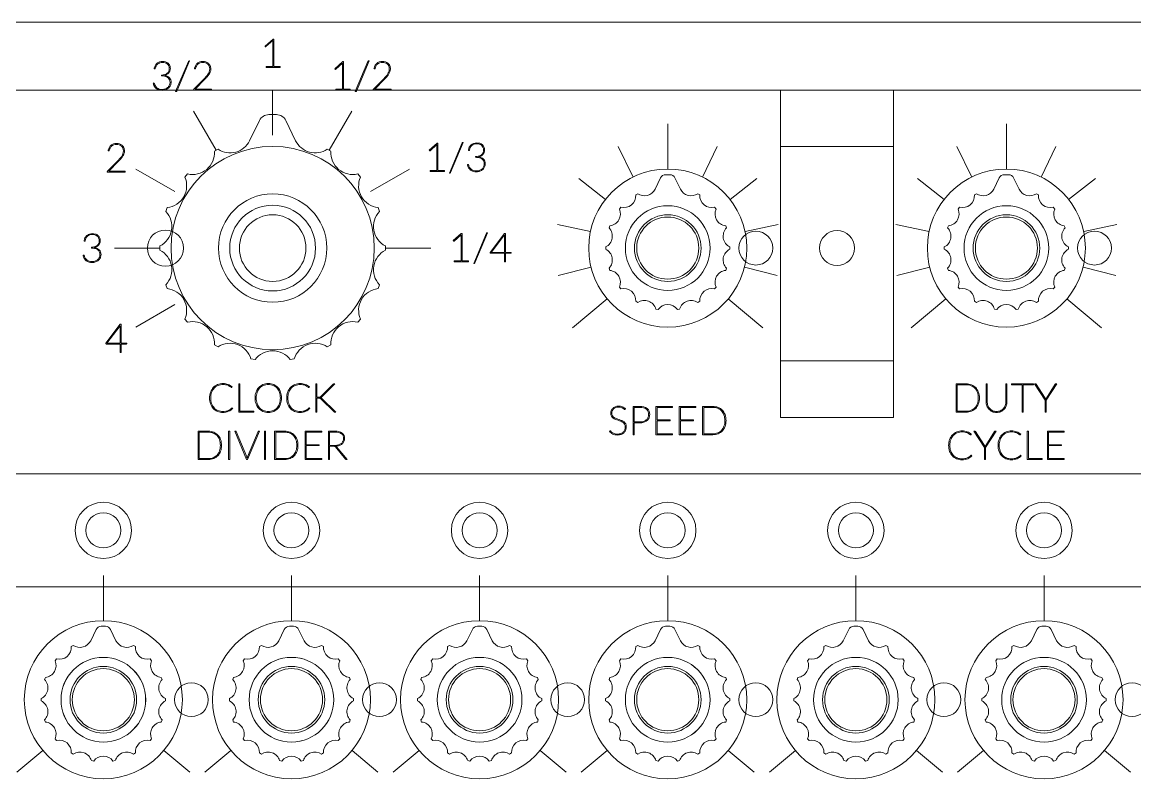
# Model space of a CAD drawing. Header units: millimetres. Extents: x 0 to 300, y 0 to 120.
# Drawn here: x 67.8 to 166.4, y 53 to 120 of the extents above; entities that cross this region are included whole.
import ezdxf

# ---------------------------------------------------------------- set-up
doc = ezdxf.new("R2010")
doc.units = ezdxf.units.MM
for name, color, linetype, lineweight, true_color in [('all_sq16', 7, 'Continuous', 0, 0x000000), ('ext', 1, 'Continuous', 0, 0xff0000), ('int', 3, 'Continuous', 0, 0x00ff00), ('pockett -8mm', 5, 'Continuous', 0, 0x0000ff), ('pockett_ecrous -3mm', 2, 'Continuous', 0, 0xffff00), ('pockett_LEDs -3mm', 214, 'Continuous', 0, 0x800080), ('txt', 51, 'Continuous', 0, 0xffffb5)]:
    doc.layers.add(name, color=color, linetype=linetype, lineweight=lineweight, true_color=true_color)

# ---------------------------------------------------------------- blocks, each defined once
blk = doc.blocks.new('façade')
at = {"layer": 'ext'}
blk.add_line((0, 120), (300, 120), dxfattribs=at)
at = {"layer": 'int'}
for centre, radius in [((90, 100), 4.8), ((125, 100), 3.75), ((155, 100), 3.75), ((140, 100), 1.55), ((75, 75), 1.55), ((91.666, 75), 1.55), ((108.333, 75), 1.55), ((125, 75), 1.55), ((141.666, 75), 1.55), ((158.333, 75), 1.55), ((75, 60), 3.75), ((91.666, 60), 3.75), ((108.333, 60), 3.75), ((125, 60), 3.75), ((141.666, 60), 3.75), ((158.333, 60), 3.75)]:
    blk.add_circle(centre, radius, dxfattribs=at)
at = {"layer": 'txt'}
for p, q in [((89.323, 117.877), (90.035, 118.513)), ((90.015, 118.386), (89.407, 117.838)), ((90.01, 116.073), (90.01, 118.274)), ((90.035, 118.513), (90.103, 118.513)), ((90.103, 118.513), (90.103, 116.073)), ((89.35, 117.842), (89.323, 117.877)), ((81.406, 113.856), (82.53, 116.531)), ((82.63, 116.57), (81.506, 113.896)), ((82.59, 116.57), (82.63, 116.57)), ((95.507, 115.876), (96.219, 116.511)), ((96.199, 116.385), (95.591, 115.837)), ((96.219, 116.511), (96.286, 116.511)), ((96.286, 116.511), (96.286, 114.072)), ((97.316, 113.856), (98.439, 116.531)), ((98.539, 116.57), (97.415, 113.896)), ((98.5, 116.57), (98.539, 116.57)), ((79.545, 115.862), (79.5, 115.868)), ((80.147, 115.251), (80.147, 115.316)), ((83.113, 115.862), (83.069, 115.868)), ((89.416, 116.073), (90.01, 116.073)), ((89.416, 116), (89.416, 116.073)), ((90.677, 116), (89.416, 116)), ((90.103, 116.073), (90.677, 116.073)), ((90.677, 116.073), (90.677, 116)), ((95.534, 115.841), (95.507, 115.876)), ((96.194, 114.072), (96.194, 116.273)), ((99.022, 115.862), (98.978, 115.868)), ((79.417, 114.603), (79.447, 114.617)), ((83.022, 114.079), (83.904, 114.972)), ((83.97, 114.931), (83.127, 114.068)), ((98.932, 114.079), (99.813, 114.972)), ((99.88, 114.931), (99.037, 114.068)), ((81.442, 113.856), (81.406, 113.856)), ((83.001, 113.999), (83.001, 114.032)), ((84.583, 113.999), (83.001, 113.999)), ((83.343, 114.086), (84.55, 114.086)), ((84.583, 114.052), (84.583, 113.999)), ((90, 110), (90, 114)), ((95.6, 114.072), (96.194, 114.072)), ((95.6, 113.999), (95.6, 114.072)), ((96.86, 113.999), (95.6, 113.999)), ((96.286, 114.072), (96.86, 114.072)), ((96.86, 114.072), (96.86, 113.999)), ((97.351, 113.856), (97.316, 113.856)), ((98.91, 113.999), (98.91, 114.032)), ((100.493, 113.999), (98.91, 113.999)), ((99.252, 114.086), (100.459, 114.086)), ((100.493, 114.052), (100.493, 113.999)), ((85, 108.66), (83, 112.124)), ((95, 108.66), (97, 112.124)), ((125, 107), (125, 111)), ((155, 107), (155, 111)), ((75.464, 108.599), (75.42, 108.605)), ((103.856, 108.663), (104.568, 109.298)), ((103.883, 108.628), (103.856, 108.663)), ((104.548, 109.172), (103.94, 108.624)), ((104.543, 106.858), (104.543, 109.06)), ((104.568, 109.298), (104.635, 109.298)), ((104.635, 109.298), (104.635, 106.858)), ((105.665, 106.643), (106.788, 109.318)), ((106.888, 109.357), (105.764, 106.682)), ((106.849, 109.357), (106.888, 109.357)), ((107.38, 108.649), (107.336, 108.654)), ((121.931, 106.292), (120.616, 108.988)), ((128.069, 106.292), (129.384, 108.988)), ((151.931, 106.292), (150.616, 108.988)), ((158.069, 106.292), (159.384, 108.988)), ((75.374, 106.816), (76.256, 107.709)), ((76.322, 107.668), (75.479, 106.805)), ((107.983, 108.037), (107.983, 108.103)), ((75.352, 106.736), (75.352, 106.77)), ((76.935, 106.736), (75.352, 106.736)), ((75.694, 106.823), (76.901, 106.823)), ((76.935, 106.789), (76.935, 106.736)), ((81.34, 105), (77.876, 107)), ((98.66, 105), (102.124, 107)), ((103.949, 106.858), (104.543, 106.858)), ((103.949, 106.786), (103.949, 106.858)), ((105.21, 106.786), (103.949, 106.786)), ((104.635, 106.858), (105.21, 106.858)), ((105.21, 106.858), (105.21, 106.786)), ((105.7, 106.643), (105.665, 106.643)), ((107.252, 107.39), (107.283, 107.404)), ((119.484, 104.31), (117.12, 106.157)), ((130.516, 104.31), (132.88, 106.157)), ((149.484, 104.31), (147.12, 106.157)), ((160.516, 104.31), (162.88, 106.157)), ((118.153, 101.455), (115.219, 102.079)), ((131.847, 101.455), (134.781, 102.079)), ((148.153, 101.455), (145.219, 102.079)), ((161.847, 101.455), (164.781, 102.079)), ((73.334, 100.614), (73.289, 100.619)), ((106, 100.663), (106.711, 101.298)), ((106.027, 100.628), (106, 100.663)), ((106.692, 101.172), (106.084, 100.624)), ((106.686, 98.858), (106.686, 101.06)), ((106.711, 101.298), (106.779, 101.298)), ((106.779, 101.298), (106.779, 98.858)), ((107.809, 98.643), (108.932, 101.318)), ((109.032, 101.357), (107.908, 98.682)), ((108.993, 101.357), (109.032, 101.357)), ((109.266, 99.605), (110.545, 101.289)), ((110.541, 101.161), (109.371, 99.61)), ((110.536, 99.61), (110.536, 101.067)), ((110.545, 101.289), (110.619, 101.289)), ((110.619, 101.289), (110.619, 99.61)), ((73.937, 100.002), (73.937, 100.068)), ((80, 100), (76, 100)), ((100, 100), (104, 100)), ((109.275, 99.563), (109.266, 99.605)), ((109.371, 99.61), (110.536, 99.61)), ((110.619, 99.61), (111.119, 99.61)), ((111.119, 99.61), (111.119, 99.566)), ((73.206, 99.355), (73.236, 99.369)), ((106.093, 98.858), (106.686, 98.858)), ((106.093, 98.786), (106.093, 98.858)), ((107.353, 98.786), (106.093, 98.786)), ((106.779, 98.858), (107.353, 98.858)), ((107.353, 98.858), (107.353, 98.786)), ((107.844, 98.643), (107.809, 98.643)), ((110.536, 99.536), (109.318, 99.536)), ((110.536, 98.786), (110.536, 99.536)), ((110.619, 98.786), (110.536, 98.786)), ((111.083, 99.536), (110.619, 99.536)), ((110.619, 99.536), (110.619, 98.786)), ((118.208, 98.307), (115.297, 97.581)), ((131.792, 98.307), (134.703, 97.581)), ((148.208, 98.307), (145.297, 97.581)), ((161.792, 98.307), (164.703, 97.581)), ((81.34, 95), (77.876, 93)), ((119.638, 95.5), (116.574, 92.929)), ((130.362, 95.5), (133.426, 92.929)), ((149.638, 95.5), (146.574, 92.929)), ((160.362, 95.5), (163.426, 92.929)), ((75.217, 91.568), (76.496, 93.252)), ((76.492, 93.124), (75.322, 91.573)), ((76.487, 91.573), (76.487, 93.03)), ((76.496, 93.252), (76.57, 93.252)), ((76.57, 93.252), (76.57, 91.573)), ((75.226, 91.525), (75.217, 91.568)), ((76.487, 91.499), (75.269, 91.499)), ((75.322, 91.573), (76.487, 91.573)), ((76.487, 90.748), (76.487, 91.499)), ((76.57, 90.748), (76.487, 90.748)), ((76.57, 91.573), (77.07, 91.573)), ((77.034, 91.499), (76.57, 91.499)), ((76.57, 91.499), (76.57, 90.748)), ((77.07, 91.573), (77.07, 91.529)), ((86.996, 85.472), (86.996, 87.972)), ((86.996, 87.972), (87.094, 87.972)), ((87.094, 87.972), (87.094, 85.557)), ((93.828, 85.472), (93.828, 87.972)), ((93.828, 87.972), (93.926, 87.972)), ((93.926, 87.972), (93.926, 86.786)), ((94.262, 86.848), (95.365, 87.934)), ((95.52, 87.972), (94.355, 86.825)), ((95.448, 87.972), (95.52, 87.972)), ((150.539, 85.472), (150.539, 87.972)), ((150.539, 87.972), (151.441, 87.972)), ((151.441, 87.892), (150.637, 87.892)), ((150.637, 87.892), (150.637, 85.552)), ((153.208, 86.411), (153.208, 87.972)), ((153.208, 87.972), (153.305, 87.972)), ((153.305, 87.972), (153.305, 86.414)), ((154.951, 86.411), (154.951, 87.972)), ((154.951, 87.972), (155.05, 87.972)), ((155.05, 87.972), (155.05, 86.411)), ((155.466, 87.887), (155.466, 87.972)), ((155.466, 87.972), (157.4, 87.972)), ((156.387, 87.887), (155.466, 87.887)), ((156.387, 85.472), (156.387, 87.887)), ((157.4, 87.887), (156.484, 87.887)), ((156.484, 87.887), (156.484, 85.472)), ((157.4, 87.972), (157.4, 87.887)), ((158.433, 86.522), (157.505, 87.972)), ((157.505, 87.972), (157.589, 87.972)), ((157.631, 87.945), (158.422, 86.704)), ((159.461, 87.972), (158.533, 86.522)), ((158.543, 86.704), (159.335, 87.945)), ((159.376, 87.972), (159.461, 87.972)), ((86.417, 87.703), (86.39, 87.664)), ((93.249, 87.703), (93.223, 87.664)), ((93.926, 86.786), (94.086, 86.786)), ((86.427, 85.835), (86.465, 85.795)), ((93.26, 85.835), (93.297, 85.795)), ((94.092, 86.708), (93.926, 86.708)), ((93.926, 86.708), (93.926, 85.472)), ((95.439, 85.505), (94.28, 86.635)), ((94.357, 86.683), (95.59, 85.472)), ((121.254, 85.751), (121.233, 85.712)), ((121.942, 83.472), (121.942, 85.972)), ((121.942, 85.972), (122.54, 85.972)), ((122.54, 85.894), (122.04, 85.894)), ((122.04, 85.894), (122.04, 84.597)), ((123.956, 83.472), (123.956, 85.972)), ((123.956, 85.972), (125.432, 85.972)), ((125.432, 85.888), (124.054, 85.888)), ((124.054, 85.888), (124.054, 84.78)), ((125.432, 85.972), (125.432, 85.888)), ((126.024, 83.472), (126.024, 85.972)), ((126.024, 85.972), (127.5, 85.972)), ((127.5, 85.888), (126.122, 85.888)), ((126.122, 85.888), (126.122, 84.78)), ((127.5, 85.972), (127.5, 85.888)), ((128.092, 83.472), (128.092, 85.972)), ((128.092, 85.972), (128.993, 85.972)), ((128.993, 85.892), (128.189, 85.892)), ((128.189, 85.892), (128.189, 83.552)), ((158.433, 85.472), (158.433, 86.522)), ((158.533, 86.522), (158.533, 85.472)), ((88.333, 85.472), (86.996, 85.472)), ((87.094, 85.557), (88.333, 85.557)), ((88.333, 85.557), (88.333, 85.472)), ((93.926, 85.472), (93.828, 85.472)), ((95.59, 85.472), (95.52, 85.472)), ((124.054, 84.78), (125.215, 84.78)), ((125.215, 84.78), (125.215, 84.699)), ((126.122, 84.78), (127.283, 84.78)), ((127.283, 84.78), (127.283, 84.699)), ((151.441, 85.472), (150.539, 85.472)), ((150.637, 85.552), (151.441, 85.552)), ((156.484, 85.472), (156.387, 85.472)), ((158.533, 85.472), (158.433, 85.472)), ((83.399, 81.276), (83.399, 83.776)), ((83.399, 83.776), (84.301, 83.776)), ((86.1, 81.276), (86.1, 83.776)), ((86.1, 83.776), (86.198, 83.776)), ((86.198, 83.776), (86.198, 81.276)), ((86.659, 83.776), (86.735, 83.776)), ((87.697, 81.276), (86.659, 83.776)), ((88.822, 83.776), (87.784, 81.276)), ((88.748, 83.776), (88.822, 83.776)), ((89.283, 81.276), (89.283, 83.776)), ((89.283, 83.776), (89.38, 83.776)), ((89.38, 83.776), (89.38, 81.276)), ((90.173, 81.276), (90.173, 83.776)), ((90.173, 83.776), (91.075, 83.776)), ((92.874, 81.276), (92.874, 83.776)), ((92.874, 83.776), (94.35, 83.776)), ((94.35, 83.776), (94.35, 83.692)), ((94.942, 81.276), (94.942, 83.776)), ((94.942, 83.776), (95.544, 83.776)), ((119.837, 83.769), (119.86, 83.804)), ((122.04, 84.597), (122.54, 84.597)), ((122.04, 84.517), (122.04, 83.472)), ((122.54, 84.517), (122.04, 84.517)), ((125.215, 84.699), (124.054, 84.699)), ((124.054, 84.699), (124.054, 83.556)), ((127.283, 84.699), (126.122, 84.699)), ((126.122, 84.699), (126.122, 83.556)), ((153.058, 82.327), (152.13, 83.776)), ((152.13, 83.776), (152.214, 83.776)), ((154.086, 83.776), (153.158, 82.327)), ((154.001, 83.776), (154.086, 83.776)), ((156.847, 81.276), (156.847, 83.776)), ((156.847, 83.776), (156.945, 83.776)), ((156.945, 83.776), (156.945, 81.361)), ((158.634, 81.276), (158.634, 83.776)), ((158.634, 83.776), (160.11, 83.776)), ((160.11, 83.776), (160.11, 83.692)), ((84.301, 83.696), (83.497, 83.696)), ((83.497, 83.696), (83.497, 81.356)), ((86.774, 83.746), (87.702, 81.507)), ((87.778, 81.507), (88.705, 83.746)), ((91.075, 83.696), (90.271, 83.696)), ((90.271, 83.696), (90.271, 81.356)), ((94.35, 83.692), (92.972, 83.692)), ((92.972, 83.692), (92.972, 82.584)), ((95.544, 83.698), (95.039, 83.698)), ((95.039, 83.698), (95.039, 82.528)), ((122.04, 83.472), (121.942, 83.472)), ((125.432, 83.472), (123.956, 83.472)), ((124.054, 83.556), (125.436, 83.556)), ((125.436, 83.556), (125.432, 83.472)), ((127.5, 83.472), (126.024, 83.472)), ((126.122, 83.556), (127.504, 83.556)), ((127.504, 83.556), (127.5, 83.472)), ((128.993, 83.472), (128.092, 83.472)), ((128.189, 83.552), (128.993, 83.552)), ((151.894, 83.508), (151.867, 83.468)), ((152.256, 83.749), (153.048, 82.508)), ((153.169, 82.508), (153.96, 83.749)), ((156.268, 83.508), (156.241, 83.468)), ((160.11, 83.692), (158.732, 83.692)), ((158.732, 83.692), (158.732, 82.584)), ((92.972, 82.584), (94.133, 82.584)), ((94.133, 82.503), (92.972, 82.503)), ((92.972, 82.503), (92.972, 81.36)), ((94.133, 82.584), (94.133, 82.503)), ((95.039, 82.528), (95.516, 82.528)), ((95.039, 82.453), (95.039, 81.276)), ((95.404, 82.453), (95.039, 82.453)), ((96.457, 81.306), (95.575, 82.385)), ((95.67, 82.405), (96.601, 81.276)), ((153.058, 81.276), (153.058, 82.327)), ((153.158, 82.327), (153.158, 81.276)), ((158.732, 82.584), (159.893, 82.584)), ((159.893, 82.503), (158.732, 82.503)), ((158.732, 82.503), (158.732, 81.36)), ((159.893, 82.584), (159.893, 82.503)), ((84.301, 81.276), (83.399, 81.276)), ((83.497, 81.356), (84.301, 81.356)), ((86.198, 81.276), (86.1, 81.276)), ((87.784, 81.276), (87.697, 81.276)), ((89.38, 81.276), (89.283, 81.276)), ((91.075, 81.276), (90.173, 81.276)), ((90.271, 81.356), (91.075, 81.356)), ((94.35, 81.276), (92.874, 81.276)), ((92.972, 81.36), (94.353, 81.36)), ((94.353, 81.36), (94.35, 81.276)), ((95.039, 81.276), (94.942, 81.276)), ((96.601, 81.276), (96.52, 81.276)), ((151.905, 81.639), (151.942, 81.6)), ((153.158, 81.276), (153.058, 81.276)), ((156.279, 81.639), (156.316, 81.6)), ((158.184, 81.276), (156.847, 81.276)), ((156.945, 81.361), (158.184, 81.361)), ((158.184, 81.361), (158.184, 81.276)), ((160.11, 81.276), (158.634, 81.276)), ((158.732, 81.36), (160.113, 81.36)), ((160.113, 81.36), (160.11, 81.276)), ((75, 67), (75, 71)), ((91.666, 67), (91.666, 71)), ((108.333, 67), (108.333, 71)), ((125, 67), (125, 71)), ((141.666, 67), (141.666, 71)), ((158.333, 67), (158.333, 71)), ((69.637, 55.5), (67.339, 53.572)), ((80.362, 55.5), (82.66, 53.572)), ((86.304, 55.5), (84.006, 53.572)), ((97.029, 55.5), (99.327, 53.572)), ((102.971, 55.5), (100.673, 53.572)), ((113.695, 55.5), (115.993, 53.572)), ((119.637, 55.5), (117.339, 53.572)), ((130.362, 55.5), (132.66, 53.572)), ((136.304, 55.5), (134.006, 53.572)), ((147.029, 55.5), (149.327, 53.572)), ((152.97, 55.5), (150.672, 53.572)), ((163.695, 55.5), (165.993, 53.572))]:
    blk.add_line(p, q, dxfattribs=at)
for centre, radius, start, end in [((91.216, 118.271), 1.206, 174.53526, 179.85983), ((89.384, 117.87), 0.0434, 219.45133, 260.87759), ((89.382, 117.86), 0.0335, 261.89538, 319.37971), ((80.208, 115.827), 0.699, 131.36835, 152.99414), ((80.209, 115.832), 0.612, 130.57811, 151.45487), ((80.196, 115.833), 0.686, 109.07422, 130.98071), ((80.215, 115.819), 0.626, 109.602, 130.27151), ((80.242, 115.693), 0.834, 89.43255, 108.95778), ((80.239, 115.746), 0.703, 89.37785, 109.45658), ((80.25, 115.687), 0.762, 73.05463, 90.22507), ((80.254, 115.633), 0.894, 73.41344, 90.22928), ((80.313, 115.885), 0.554, 50.93793, 73.32171), ((80.332, 115.886), 0.629, 51.01524, 73.66218), ((80.35, 115.941), 0.487, 24.29177, 50.22685), ((80.37, 115.94), 0.564, 25.15479, 50.53963), ((82.589, 116.506), 0.064, 88.51459, 157.1425), ((83.774, 115.827), 0.697, 131.30518, 152.98981), ((83.768, 115.843), 0.596, 130.48064, 151.86741), ((83.765, 115.831), 0.689, 109.11702, 130.93791), ((83.788, 115.815), 0.631, 109.81768, 130.25565), ((83.81, 115.695), 0.832, 89.42542, 108.97759), ((83.807, 115.754), 0.695, 89.33508, 109.57446), ((83.817, 115.687), 0.763, 72.86453, 90.15614), ((83.821, 115.645), 0.882, 72.91376, 90.15466), ((83.881, 115.888), 0.551, 49.86651, 73.06599), ((83.893, 115.87), 0.646, 50.49167, 73.18171), ((83.894, 115.909), 0.527, 24.40625, 49.4122), ((83.928, 115.92), 0.585, 24.3879, 49.95774), ((97.4, 116.27), 1.206, 174.53526, 179.85983), ((98.498, 116.506), 0.064, 88.51459, 157.1425), ((99.684, 115.827), 0.697, 131.30518, 152.98981), ((99.677, 115.843), 0.596, 130.48064, 151.86741), ((99.675, 115.831), 0.689, 109.11702, 130.93791), ((99.698, 115.815), 0.631, 109.81768, 130.25565), ((99.72, 115.695), 0.832, 89.42542, 108.97759), ((99.717, 115.754), 0.695, 89.33508, 109.57446), ((99.727, 115.687), 0.763, 72.86453, 90.15614), ((99.731, 115.645), 0.882, 72.91376, 90.15466), ((99.791, 115.888), 0.551, 49.86651, 73.06599), ((99.803, 115.87), 0.646, 50.49167, 73.18171), ((99.803, 115.909), 0.527, 24.40625, 49.4122), ((99.837, 115.92), 0.585, 24.3879, 49.95774), ((80.344, 115.76), 0.851, 153.18361, 172.74205), ((79.554, 115.898), 0.0367, 254.5571, 307.52478), ((79.52, 115.919), 0.0754, 318.18759, 348.16845), ((80.3, 115.782), 0.716, 151.47723, 170.29056), ((80.126, 116.368), 1.052, 271.17445, 287.44055), ((80.24, 116.057), 0.782, 282.17388, 298.12783), ((80.246, 115.989), 0.654, 287.31218, 309.27715), ((80.297, 115.959), 0.668, 297.83932, 316.15353), ((80.337, 115.872), 0.507, 309.68686, 335.35815), ((80.359, 115.896), 0.58, 316.40641, 337.47491), ((80.253, 115.903), 0.591, 358.5967, 23.74992), ((80.304, 115.882), 0.541, 335.88306, 0.70236), ((80.297, 115.915), 0.64, 358.5721, 24.40149), ((80.36, 115.891), 0.577, 337.81001, 0.79484), ((83.907, 115.763), 0.845, 153.1851, 172.88889), ((83.121, 115.908), 0.0461, 260.34927, 354.58552), ((83.881, 115.783), 0.725, 151.92308, 170.47908), ((82.744, 116.417), 1.837, 317.91096, 326.31716), ((82.89, 116.359), 1.769, 316.78045, 325.86245), ((83.412, 115.973), 1.034, 326.26093, 340.04349), ((83.461, 115.972), 1.08, 325.8867, 339.91868), ((83.81, 115.88), 0.616, 358.54262, 23.68346), ((83.709, 115.859), 0.716, 340.53695, 0.41912), ((83.827, 115.882), 0.692, 358.62911, 23.80135), ((83.751, 115.859), 0.769, 340.38032, 0.48909), ((95.568, 115.869), 0.0434, 219.45133, 260.87759), ((95.566, 115.859), 0.0335, 261.89538, 319.37971), ((99.816, 115.763), 0.845, 153.1851, 172.88889), ((99.03, 115.908), 0.0461, 260.34927, 354.58552), ((99.791, 115.783), 0.725, 151.92308, 170.47908), ((98.653, 116.417), 1.837, 317.91096, 326.31716), ((98.8, 116.359), 1.769, 316.78045, 325.86245), ((99.321, 115.973), 1.034, 326.26093, 340.04349), ((99.37, 115.972), 1.08, 325.8867, 339.91868), ((99.719, 115.88), 0.616, 358.54262, 23.68346), ((99.619, 115.859), 0.716, 340.53695, 0.41912), ((99.737, 115.882), 0.692, 358.62911, 23.80135), ((99.66, 115.859), 0.769, 340.38032, 0.48909), ((81.002, 114.995), 1.633, 193.88739, 198.96168), ((79.47, 114.547), 0.0745, 80.43423, 108.31529), ((80.237, 114.732), 0.824, 198.92426, 209.86926), ((79.473, 114.579), 0.0419, 11.01154, 77.2576), ((78.293, 114.179), 1.288, 15.68289, 18.49651), ((80.278, 114.754), 0.778, 196.94275, 205.3025), ((80.239, 114.736), 0.736, 205.39128, 216.79917), ((80.162, 113.992), 1.259, 74.38643, 90.65306), ((80.302, 114.438), 0.862, 65.25439, 83.1421), ((80.324, 114.574), 0.654, 50.83951, 74.33704), ((80.398, 114.649), 0.629, 43.943, 65.12811), ((80.44, 114.726), 0.464, 21.74411, 50.10015), ((80.301, 114.682), 0.61, 315.63579, 338.28118), ((80.315, 114.691), 0.694, 312.07671, 335.13746), ((80.464, 114.718), 0.534, 19.94303, 43.53435), ((80.331, 114.676), 0.581, 337.69167, 359.28441), ((80.295, 114.675), 0.617, 359.48887, 21.18125), ((80.368, 114.668), 0.637, 334.99904, 0.26629), ((80.342, 114.678), 0.663, 359.39591, 19.59215), ((79.585, 119.254), 6.082, 315.2446, 318.02856), ((77.367, 121.517), 9.327, 315.0721, 316.92517), ((95.495, 119.254), 6.082, 315.2446, 318.02856), ((93.276, 121.517), 9.327, 315.0721, 316.92517), ((80.191, 114.706), 0.772, 209.9101, 222.26375), ((80.041, 114.573), 0.571, 222.52729, 240.6971), ((80.093, 114.628), 0.554, 216.85323, 234.88149), ((80.14, 114.755), 0.778, 240.88249, 256.40651), ((80.162, 114.729), 0.676, 235.00286, 252.45368), ((80.202, 115.027), 1.057, 256.62584, 270.81701), ((80.198, 114.869), 0.82, 253.01368, 271.20292), ((80.231, 114.795), 0.747, 268.76656, 292.74796), ((80.226, 114.842), 0.872, 269.39694, 290.49704), ((80.252, 114.733), 0.682, 293.11173, 315.42371), ((80.258, 114.759), 0.783, 290.42819, 311.81675), ((81.442, 113.938), 0.0818, 269.94782, 297.13439), ((81.452, 113.916), 0.0573, 297.73549, 338.95126), ((83.055, 114.033), 0.0537, 152.03812, 180.90525), ((83.079, 114.02), 0.0813, 133.91539, 151.81266), ((83.301, 113.158), 0.927, 94.52899, 100.79196), ((83.34, 112.696), 1.39, 89.87485, 94.61281), ((84.554, 114.056), 0.0299, 351.54055, 97.79708), ((97.351, 113.938), 0.0818, 269.94782, 297.13439), ((97.362, 113.916), 0.0573, 297.73549, 338.95126), ((98.964, 114.033), 0.0537, 152.03812, 180.90525), ((98.988, 114.02), 0.0813, 133.91539, 151.81266), ((99.21, 113.158), 0.927, 94.52899, 100.79196), ((99.249, 112.696), 1.39, 89.87485, 94.61281), ((100.463, 114.056), 0.0299, 351.54055, 97.79708), ((76.258, 108.5), 0.845, 153.1851, 172.88889), ((75.472, 108.645), 0.0461, 260.34927, 354.58552), ((76.126, 108.564), 0.697, 131.30518, 152.98981), ((76.233, 108.52), 0.725, 151.92308, 170.47908), ((76.119, 108.581), 0.596, 130.48064, 151.86741), ((76.117, 108.568), 0.689, 109.11702, 130.93791), ((76.14, 108.552), 0.631, 109.81768, 130.25565), ((76.162, 108.432), 0.832, 89.42542, 108.97759), ((76.159, 108.491), 0.695, 89.33508, 109.57446), ((76.169, 108.424), 0.763, 72.86453, 90.15614), ((76.173, 108.382), 0.882, 72.91376, 90.15466), ((76.233, 108.625), 0.551, 49.86651, 73.06599), ((76.245, 108.607), 0.646, 50.49167, 73.18171), ((76.245, 108.647), 0.527, 24.40625, 49.4122), ((76.279, 108.657), 0.585, 24.3879, 49.95774), ((76.161, 108.617), 0.616, 358.54262, 23.68346), ((76.061, 108.596), 0.716, 340.53695, 0.41912), ((76.179, 108.619), 0.692, 358.62911, 23.80135), ((76.102, 108.596), 0.769, 340.38032, 0.48909), ((103.917, 108.655), 0.0434, 219.45133, 260.87759), ((103.915, 108.646), 0.0335, 261.89538, 319.37971), ((105.749, 109.057), 1.206, 174.53526, 179.85983), ((106.847, 109.293), 0.064, 88.51459, 157.1425), ((108.18, 108.547), 0.851, 153.18361, 172.74205), ((107.39, 108.684), 0.0367, 254.5571, 307.52478), ((107.356, 108.706), 0.0754, 318.18759, 348.16845), ((108.043, 108.613), 0.699, 131.36835, 152.99414), ((108.136, 108.569), 0.716, 151.47723, 170.29056), ((108.044, 108.619), 0.612, 130.57811, 151.45487), ((108.031, 108.62), 0.686, 109.07422, 130.98071), ((108.051, 108.606), 0.626, 109.602, 130.27151), ((108.078, 108.48), 0.834, 89.43255, 108.95778), ((108.075, 108.533), 0.703, 89.37785, 109.45658), ((108.086, 108.474), 0.762, 73.05463, 90.22507), ((108.09, 108.42), 0.894, 73.41344, 90.22928), ((108.149, 108.672), 0.554, 50.93793, 73.32171), ((108.168, 108.673), 0.629, 51.01524, 73.66218), ((108.173, 108.659), 0.507, 309.68686, 335.35815), ((108.186, 108.728), 0.487, 24.29177, 50.22685), ((108.205, 108.727), 0.564, 25.15479, 50.53963), ((108.195, 108.682), 0.58, 316.40641, 337.47491), ((108.089, 108.69), 0.591, 358.5967, 23.74992), ((108.14, 108.669), 0.541, 335.88306, 0.70236), ((108.133, 108.702), 0.64, 358.5721, 24.40149), ((108.196, 108.678), 0.577, 337.81001, 0.79484), ((71.937, 111.991), 6.082, 315.2446, 318.02856), ((69.718, 114.254), 9.327, 315.0721, 316.92517), ((75.095, 109.155), 1.837, 317.91096, 326.31716), ((75.242, 109.096), 1.769, 316.78045, 325.86245), ((75.764, 108.711), 1.034, 326.26093, 340.04349), ((75.812, 108.709), 1.08, 325.8867, 339.91868), ((107.961, 109.155), 1.052, 271.17445, 287.44055), ((107.997, 106.779), 1.259, 74.38643, 90.65306), ((108.076, 108.844), 0.782, 282.17388, 298.12783), ((108.138, 107.224), 0.862, 65.25439, 83.1421), ((108.082, 108.776), 0.654, 287.31218, 309.27715), ((108.16, 107.361), 0.654, 50.83951, 74.33704), ((108.133, 108.745), 0.668, 297.83932, 316.15353), ((108.234, 107.436), 0.629, 43.943, 65.12811), ((108.275, 107.513), 0.464, 21.74411, 50.10015), ((108.3, 107.505), 0.534, 19.94303, 43.53435), ((108.167, 107.463), 0.581, 337.69167, 359.28441), ((108.13, 107.461), 0.617, 359.48887, 21.18125), ((108.203, 107.455), 0.637, 334.99904, 0.26629), ((108.177, 107.465), 0.663, 359.39591, 19.59215), ((75.406, 106.77), 0.0537, 152.03812, 180.90525), ((75.43, 106.757), 0.0813, 133.91539, 151.81266), ((75.652, 105.895), 0.927, 94.52899, 100.79196), ((75.691, 105.433), 1.39, 89.87485, 94.61281), ((76.905, 106.794), 0.0299, 351.54055, 97.79708), ((105.7, 106.725), 0.0818, 269.94782, 297.13439), ((105.711, 106.703), 0.0573, 297.73549, 338.95126), ((108.838, 107.782), 1.633, 193.88739, 198.96168), ((107.306, 107.333), 0.0745, 80.43423, 108.31529), ((108.073, 107.519), 0.824, 198.92426, 209.86926), ((107.309, 107.366), 0.0419, 11.01154, 77.2576), ((106.129, 106.965), 1.288, 15.68289, 18.49651), ((108.027, 107.493), 0.772, 209.9101, 222.26375), ((108.113, 107.54), 0.778, 196.94275, 205.3025), ((108.074, 107.523), 0.736, 205.39128, 216.79917), ((107.877, 107.36), 0.571, 222.52729, 240.6971), ((107.929, 107.415), 0.554, 216.85323, 234.88149), ((107.976, 107.542), 0.778, 240.88249, 256.40651), ((107.998, 107.515), 0.676, 235.00286, 252.45368), ((108.038, 107.814), 1.057, 256.62584, 270.81701), ((108.034, 107.655), 0.82, 253.01368, 271.20292), ((108.067, 107.582), 0.747, 268.76656, 292.74796), ((108.062, 107.629), 0.872, 269.39694, 290.49704), ((108.088, 107.52), 0.682, 293.11173, 315.42371), ((108.094, 107.546), 0.783, 290.42819, 311.81675), ((108.137, 107.469), 0.61, 315.63579, 338.28118), ((108.151, 107.477), 0.694, 312.07671, 335.13746), ((74.134, 100.512), 0.851, 153.18361, 172.74205), ((73.344, 100.649), 0.0367, 254.5571, 307.52478), ((73.31, 100.67), 0.0754, 318.18759, 348.16845), ((73.997, 100.578), 0.699, 131.36835, 152.99414), ((74.09, 100.534), 0.716, 151.47723, 170.29056), ((73.998, 100.584), 0.612, 130.57811, 151.45487), ((73.985, 100.585), 0.686, 109.07422, 130.98071), ((74.005, 100.571), 0.626, 109.602, 130.27151), ((74.032, 100.444), 0.834, 89.43255, 108.95778), ((74.029, 100.497), 0.703, 89.37785, 109.45658), ((74.039, 100.439), 0.762, 73.05463, 90.22507), ((74.043, 100.385), 0.894, 73.41344, 90.22928), ((74.102, 100.637), 0.554, 50.93793, 73.32171), ((74.122, 100.638), 0.629, 51.01524, 73.66218), ((74.14, 100.692), 0.487, 24.29177, 50.22685), ((74.159, 100.691), 0.564, 25.15479, 50.53963), ((74.043, 100.655), 0.591, 358.5967, 23.74992), ((74.093, 100.634), 0.541, 335.88306, 0.70236), ((74.087, 100.667), 0.64, 358.5721, 24.40149), ((74.15, 100.643), 0.577, 337.81001, 0.79484), ((106.06, 100.655), 0.0434, 219.45133, 260.87759), ((106.058, 100.646), 0.0335, 261.89538, 319.37971), ((107.892, 101.057), 1.206, 174.53526, 179.85983), ((108.991, 101.293), 0.064, 88.51459, 157.1425), ((111.505, 101.062), 0.969, 174.11861, 179.70608), ((73.915, 101.119), 1.052, 271.17445, 287.44055), ((73.951, 98.743), 1.259, 74.38643, 90.65306), ((74.03, 100.809), 0.782, 282.17388, 298.12783), ((74.092, 99.189), 0.862, 65.25439, 83.1421), ((74.036, 100.74), 0.654, 287.31218, 309.27715), ((74.113, 99.326), 0.654, 50.83951, 74.33704), ((74.086, 100.71), 0.668, 297.83932, 316.15353), ((74.126, 100.624), 0.507, 309.68686, 335.35815), ((74.188, 99.401), 0.629, 43.943, 65.12811), ((74.229, 99.477), 0.464, 21.74411, 50.10015), ((74.148, 100.647), 0.58, 316.40641, 337.47491), ((74.254, 99.47), 0.534, 19.94303, 43.53435), ((74.084, 99.426), 0.617, 359.48887, 21.18125), ((74.131, 99.429), 0.663, 359.39591, 19.59215), ((109.311, 99.572), 0.0371, 194.02771, 230.39414), ((109.313, 99.585), 0.0496, 238.61934, 275.2295), ((111.09, 99.565), 0.0293, 257.48897, 2.98375), ((74.792, 99.747), 1.633, 193.88739, 198.96168), ((73.26, 99.298), 0.0745, 80.43423, 108.31529), ((74.027, 99.483), 0.824, 198.92426, 209.86926), ((73.263, 99.331), 0.0419, 11.01154, 77.2576), ((72.082, 98.93), 1.288, 15.68289, 18.49651), ((73.981, 99.458), 0.772, 209.9101, 222.26375), ((74.067, 99.505), 0.778, 196.94275, 205.3025), ((74.028, 99.488), 0.736, 205.39128, 216.79917), ((73.83, 99.324), 0.571, 222.52729, 240.6971), ((73.882, 99.38), 0.554, 216.85323, 234.88149), ((73.929, 99.506), 0.778, 240.88249, 256.40651), ((73.951, 99.48), 0.676, 235.00286, 252.45368), ((73.987, 99.62), 0.82, 253.01368, 271.20292), ((73.991, 99.779), 1.057, 256.62584, 270.81701), ((74.02, 99.546), 0.747, 268.76656, 292.74796), ((74.015, 99.594), 0.872, 269.39694, 290.49704), ((74.042, 99.485), 0.682, 293.11173, 315.42371), ((74.047, 99.511), 0.783, 290.42819, 311.81675), ((74.091, 99.433), 0.61, 315.63579, 338.28118), ((74.105, 99.442), 0.694, 312.07671, 335.13746), ((74.12, 99.428), 0.581, 337.69167, 359.28441), ((74.157, 99.419), 0.637, 334.99904, 0.26629), ((107.844, 98.725), 0.0818, 269.94782, 297.13439), ((107.855, 98.703), 0.0573, 297.73549, 338.95126), ((77.456, 93.025), 0.969, 174.11861, 179.70608), ((75.262, 91.534), 0.0371, 194.02771, 230.39414), ((75.264, 91.548), 0.0496, 238.61934, 275.2295), ((77.041, 91.527), 0.0293, 257.48897, 2.98375), ((85.54, 86.89), 1.1, 112.28472, 136.48442), ((85.539, 86.914), 0.991, 112.0736, 136.66172), ((85.596, 86.744), 1.256, 89.31219, 112.12125), ((85.598, 86.761), 1.155, 89.35702, 111.93101), ((85.633, 86.792), 1.208, 69.49904, 91.02901), ((85.621, 86.731), 1.186, 79.56853, 90.45747), ((85.621, 86.741), 1.176, 70.32445, 79.48981), ((85.721, 87.019), 0.88, 60.36154, 70.36367), ((85.592, 86.758), 1.255, 48.90476, 68.30397), ((85.434, 86.528), 1.449, 55.36617, 60.10752), ((84.917, 85.793), 2.348, 53.13126, 55.16925), ((89.547, 86.929), 1.061, 112.52244, 137.02528), ((89.541, 86.963), 0.943, 112.36083, 137.62766), ((89.599, 86.793), 1.207, 89.3339, 112.34574), ((89.601, 86.806), 1.111, 89.34723, 112.13056), ((89.629, 86.773), 1.227, 67.95362, 90.74173), ((89.627, 86.796), 1.121, 67.9658, 90.71702), ((89.691, 86.965), 0.941, 42.3415, 67.67001), ((89.691, 86.938), 1.051, 42.95755, 67.67106), ((92.373, 86.89), 1.1, 112.28472, 136.48442), ((92.372, 86.914), 0.991, 112.0736, 136.66172), ((92.429, 86.744), 1.256, 89.31219, 112.12125), ((92.431, 86.761), 1.155, 89.35702, 111.93101), ((92.465, 86.792), 1.208, 69.49904, 91.02901), ((92.453, 86.731), 1.186, 79.56853, 90.45747), ((92.453, 86.741), 1.176, 70.32445, 79.48981), ((92.553, 87.019), 0.88, 60.36154, 70.36367), ((92.424, 86.758), 1.255, 48.90476, 68.30397), ((92.267, 86.528), 1.449, 55.36617, 60.10752), ((91.749, 85.793), 2.348, 53.13126, 55.16925), ((95.464, 87.842), 0.136, 115.79099, 136.95864), ((95.446, 87.862), 0.109, 88.72554, 112.11018), ((151.456, 86.695), 1.277, 68.93076, 90.6924), ((151.454, 86.731), 1.161, 68.83023, 90.67857), ((151.533, 86.943), 0.935, 43.45733, 68.62827), ((151.54, 86.922), 1.035, 43.94901, 68.74081), ((157.591, 87.93), 0.0424, 58.26858, 93.44672), ((157.569, 87.908), 0.0727, 30.47642, 51.89543), ((159.375, 87.927), 0.0444, 89.50781, 156.34792), ((85.905, 86.74), 1.496, 160.34214, 180.71929), ((85.596, 86.85), 1.168, 136.95153, 160.2995), ((85.952, 86.742), 1.442, 160.70855, 180.82783), ((85.612, 86.86), 1.082, 137.22224, 160.64005), ((86.38, 87.73), 0.0803, 226.83095, 256.64104), ((86.366, 87.682), 0.0304, 262.8412, 324.49988), ((89.992, 86.743), 1.548, 160.87184, 180.78212), ((89.627, 86.869), 1.161, 137.55296, 160.83941), ((90.027, 86.744), 1.482, 161.1836, 180.87345), ((89.661, 86.867), 1.096, 138.14343, 161.08455), ((89.584, 86.881), 1.076, 18.50413, 41.82322), ((89.603, 86.871), 1.161, 19.14089, 42.44225), ((89.169, 86.744), 1.513, 359.13733, 18.41219), ((89.231, 86.743), 1.554, 359.1983, 19.08783), ((92.738, 86.74), 1.496, 160.34214, 180.71929), ((92.429, 86.85), 1.168, 136.95153, 160.2995), ((92.785, 86.742), 1.442, 160.70855, 180.82783), ((92.445, 86.86), 1.082, 137.22224, 160.64005), ((93.213, 87.73), 0.0803, 226.83095, 256.64104), ((93.198, 87.682), 0.0304, 262.8412, 324.49988), ((94.091, 87.591), 0.805, 269.67982, 273.8033), ((94.132, 86.964), 0.176, 273.84284, 288.5828), ((94.145, 86.925), 0.136, 288.7177, 306.55183), ((94.021, 87.085), 0.338, 307.28562, 315.52094), ((94.203, 86.92), 0.172, 284.6874, 304.75828), ((94.194, 86.549), 0.211, 58.37197, 75.73891), ((93.976, 87.213), 0.542, 306.77259, 314.29309), ((94.17, 86.526), 0.244, 39.89766, 56.27197), ((151.46, 86.89), 1.024, 18.73157, 42.80891), ((151.476, 86.876), 1.113, 19.47073, 43.3584), ((151.026, 86.746), 1.482, 359.06203, 18.60986), ((151.095, 86.745), 1.516, 359.10578, 19.33425), ((85.934, 86.7), 1.525, 179.19659, 199.47398), ((85.611, 86.587), 1.183, 199.52004, 222.43202), ((85.968, 86.699), 1.458, 179.09196, 199.18782), ((85.616, 86.579), 1.086, 199.31831, 222.55645), ((85.51, 86.508), 1.055, 222.94135, 247.5326), ((85.529, 86.51), 0.975, 223.02222, 247.49142), ((85.251, 87.074), 1.683, 305.33202, 312.37707), ((85.507, 86.754), 1.355, 305.61842, 314.99106), ((86.412, 85.809), 0.0348, 96.31397, 140.63444), ((86.402, 85.805), 0.0386, 49.08547, 81.50967), ((89.991, 86.7), 1.546, 179.18831, 199.13772), ((89.626, 86.575), 1.16, 199.21507, 222.49067), ((90.026, 86.699), 1.481, 179.13255, 198.82421), ((89.643, 86.57), 1.077, 198.86829, 222.13869), ((89.535, 86.503), 1.045, 222.99271, 247.82838), ((89.544, 86.494), 0.953, 222.74292, 247.67034), ((89.687, 86.492), 0.951, 292.29888, 317.28786), ((89.695, 86.504), 1.045, 292.19522, 317.01203), ((89.601, 86.556), 1.058, 317.89502, 341.5437), ((89.604, 86.575), 1.16, 317.50933, 340.78493), ((89.17, 86.699), 1.512, 341.58015, 0.85681), ((89.239, 86.7), 1.546, 340.86228, 0.81169), ((92.766, 86.7), 1.525, 179.19659, 199.47398), ((92.444, 86.587), 1.183, 199.52004, 222.43202), ((92.801, 86.699), 1.458, 179.09196, 199.18782), ((92.449, 86.579), 1.086, 199.31831, 222.55645), ((92.343, 86.508), 1.055, 222.94135, 247.5326), ((92.362, 86.51), 0.975, 223.02222, 247.49142), ((92.083, 87.074), 1.683, 305.33202, 312.37707), ((92.339, 86.754), 1.355, 305.61842, 314.99106), ((93.244, 85.809), 0.0348, 96.31397, 140.63444), ((93.235, 85.805), 0.0386, 49.08547, 81.50967), ((94.098, 86.258), 0.45, 81.84749, 90.82101), ((94.134, 86.515), 0.19, 66.82837, 81.65799), ((94.148, 86.552), 0.151, 50.09446, 65.95169), ((93.879, 86.238), 0.564, 44.67808, 49.5884), ((120.548, 85.388), 0.59, 134.19642, 157.59214), ((120.55, 85.397), 0.501, 134.14767, 157.9911), ((120.586, 85.342), 0.649, 110.99422, 133.82105), ((120.58, 85.362), 0.547, 110.22072, 133.75808), ((120.635, 85.206), 0.794, 88.95579, 110.76623), ((120.637, 85.201), 0.717, 88.98531, 110.06573), ((120.666, 85.138), 0.862, 68.41875, 91.08994), ((120.668, 85.188), 0.731, 72.23106, 91.46979), ((120.672, 85.225), 0.694, 56.8669, 71.58269), ((120.655, 85.179), 0.829, 43.6871, 66.67361), ((120.668, 85.226), 0.695, 46.29815, 56.52353), ((122.608, 84.986), 0.988, 54.48997, 94.00188), ((122.604, 85.043), 0.853, 53.44194, 94.34166), ((122.739, 85.295), 0.665, 355.79395, 48.14947), ((129.009, 84.695), 1.277, 68.93076, 90.6924), ((129.007, 84.731), 1.161, 68.83023, 90.67857), ((129.086, 84.943), 0.935, 43.45733, 68.62827), ((129.092, 84.922), 1.035, 43.94901, 68.74081), ((151.533, 86.499), 0.934, 291.37505, 316.58499), ((151.54, 86.522), 1.035, 291.25919, 316.05099), ((151.458, 86.554), 1.026, 317.22344, 341.26293), ((151.476, 86.567), 1.113, 316.6416, 340.52927), ((151.027, 86.698), 1.481, 341.3823, 0.93211), ((151.096, 86.698), 1.515, 340.65812, 0.88835), ((154.315, 86.402), 1.107, 179.55974, 199.57557), ((154.141, 86.338), 0.921, 199.46381, 221.91716), ((154.355, 86.406), 1.05, 179.57897, 198.83116), ((154.155, 86.336), 0.837, 198.66064, 221.04299), ((154.081, 86.279), 0.744, 221.48455, 246.31652), ((154.171, 86.285), 0.753, 293.83603, 318.28594), ((154.11, 86.331), 0.828, 318.72672, 341.25921), ((154.125, 86.335), 0.913, 317.8279, 340.52282), ((153.908, 86.402), 1.043, 341.10563, 0.44329), ((153.942, 86.402), 1.107, 340.42443, 0.44026), ((156.902, 85.814), 1.762, 28.15514, 30.34252), ((157.795, 86.291), 0.749, 23.36027, 28.17838), ((159.014, 86.369), 0.575, 151.10212, 157.48965), ((160.978, 85.279), 2.821, 149.66429, 151.01341), ((85.563, 86.642), 1.199, 247.67523, 270.60878), ((85.571, 86.618), 1.091, 247.66539, 270.54791), ((85.587, 86.891), 1.448, 269.54957, 280.84641), ((85.594, 87.06), 1.533, 269.49967, 279.17805), ((85.678, 86.52), 0.987, 279.37761, 292.00238), ((85.628, 86.658), 1.211, 281.00117, 292.75233), ((85.709, 86.435), 0.896, 292.22343, 305.05998), ((85.693, 86.498), 1.038, 292.88366, 305.48352), ((89.599, 86.673), 1.226, 248.02073, 270.66557), ((89.601, 86.641), 1.111, 247.86944, 270.65277), ((89.627, 86.651), 1.121, 269.28298, 292.0342), ((89.629, 86.681), 1.234, 269.25905, 291.90922), ((92.395, 86.642), 1.199, 247.67523, 270.60878), ((92.403, 86.618), 1.091, 247.66539, 270.54791), ((92.419, 86.891), 1.448, 269.54957, 280.84641), ((92.427, 87.06), 1.533, 269.49967, 279.17805), ((92.511, 86.52), 0.987, 279.37761, 292.00238), ((92.461, 86.658), 1.211, 281.00117, 292.75233), ((92.541, 86.435), 0.896, 292.22343, 305.05998), ((92.525, 86.498), 1.038, 292.88366, 305.48352), ((95.513, 85.561), 0.092, 217.20562, 242.02212), ((95.513, 85.589), 0.118, 248.46127, 273.34071), ((120.566, 85.38), 0.61, 157.55577, 180.19188), ((120.507, 85.358), 0.551, 177.98799, 205.93681), ((120.489, 85.368), 0.539, 207.65039, 231.91007), ((120.586, 85.383), 0.539, 158.02309, 180.22627), ((120.484, 85.366), 0.437, 177.93767, 209.11687), ((120.523, 85.406), 0.492, 211.02808, 235.90391), ((120.655, 85.588), 0.815, 232.28887, 248.91786), ((120.776, 85.781), 0.944, 235.93595, 249.97759), ((121.754, 88.372), 3.808, 248.54935, 252.31191), ((122.784, 91.166), 6.691, 249.61576, 251.75328), ((119.34, 80.718), 4.31, 68.42786, 71.75884), ((121.224, 85.787), 0.0953, 217.69887, 257.14485), ((121.203, 85.728), 0.0333, 268.70567, 331.89969), ((122.626, 85.331), 0.722, 288.67162, 310.73765), ((122.705, 85.232), 0.596, 311.18708, 336.01826), ((122.7, 85.287), 0.604, 356.14088, 46.93154), ((122.738, 85.229), 0.663, 310.20679, 335.48116), ((122.681, 85.242), 0.621, 336.09914, 0.42372), ((122.707, 85.239), 0.695, 335.71751, 0.57467), ((129.013, 84.89), 1.024, 18.73157, 42.80891), ((129.029, 84.876), 1.113, 19.47073, 43.3584), ((128.578, 84.746), 1.482, 359.06203, 18.60986), ((128.648, 84.745), 1.516, 359.10578, 19.33425), ((151.454, 86.712), 1.161, 269.32143, 291.16977), ((151.456, 86.749), 1.277, 269.3076, 291.06924), ((154.083, 86.294), 0.848, 222.31559, 246.55053), ((154.114, 86.378), 0.939, 246.84174, 270.89804), ((154.115, 86.369), 0.84, 246.68496, 270.9689), ((154.144, 86.363), 0.834, 268.98399, 293.39909), ((154.144, 86.372), 0.933, 269.0599, 293.23356), ((154.167, 86.304), 0.861, 293.63116, 317.50273), ((84.316, 82.499), 1.277, 68.93076, 90.6924), ((86.737, 83.738), 0.0378, 11.56269, 93.24477), ((88.743, 83.737), 0.0396, 83.97708, 166.49937), ((91.09, 82.499), 1.277, 68.93076, 90.6924), ((95.613, 82.756), 1.023, 57.45543, 93.84195), ((119.951, 83.716), 0.127, 126.92327, 135.87417), ((119.892, 83.79), 0.0322, 86.00754, 120.93878), ((119.88, 83.763), 0.0608, 37.70411, 77.1861), ((121.503, 85.389), 2.237, 225.26793, 227.31341), ((118.579, 78.416), 6.642, 70.16417, 72.31048), ((120.538, 83.827), 0.888, 55.70724, 70.59603), ((120.615, 83.932), 0.852, 52.85338, 68.73208), ((120.758, 84.152), 0.494, 30.74876, 55.51264), ((120.637, 84.136), 0.596, 314.95284, 338.73131), ((120.65, 84.134), 0.672, 315.03003, 339.20277), ((120.808, 84.191), 0.529, 28.06672, 52.62821), ((120.786, 84.188), 0.452, 357.78264, 28.68774), ((120.559, 84.166), 0.679, 338.74514, 0.39356), ((120.802, 84.204), 0.529, 358.07902, 26.42479), ((120.529, 84.181), 0.802, 339.15736, 0.40932), ((122.553, 85.546), 0.949, 269.18635, 288.68271), ((122.553, 85.608), 1.09, 269.30498, 288.15393), ((122.636, 85.357), 0.826, 288.07411, 309.84661), ((129.086, 84.499), 0.934, 291.37505, 316.58499), ((129.092, 84.522), 1.035, 291.25919, 316.05099), ((129.011, 84.554), 1.026, 317.22344, 341.26293), ((129.029, 84.567), 1.113, 316.6416, 340.52927), ((128.58, 84.698), 1.481, 341.3823, 0.93211), ((128.649, 84.698), 1.515, 340.65812, 0.88835), ((151.073, 82.548), 1.256, 89.31219, 112.12125), ((151.11, 82.596), 1.208, 69.49904, 91.02901), ((152.216, 83.734), 0.0424, 58.26858, 93.44672), ((154, 83.732), 0.0444, 89.50781, 156.34792), ((155.447, 82.548), 1.256, 89.31219, 112.12125), ((155.484, 82.596), 1.208, 69.49904, 91.02901), ((84.315, 82.535), 1.161, 68.83023, 90.67857), ((84.393, 82.747), 0.935, 43.45733, 68.62827), ((84.4, 82.726), 1.035, 43.94901, 68.74081), ((84.321, 82.694), 1.024, 18.73157, 42.80891), ((84.337, 82.68), 1.113, 19.47073, 43.3584), ((83.886, 82.55), 1.482, 359.06203, 18.60986), ((83.955, 82.549), 1.516, 359.10578, 19.33425), ((91.088, 82.535), 1.161, 68.83023, 90.67857), ((91.167, 82.747), 0.935, 43.45733, 68.62827), ((91.174, 82.726), 1.035, 43.94901, 68.74081), ((91.094, 82.694), 1.024, 18.73157, 42.80891), ((91.11, 82.68), 1.113, 19.47073, 43.3584), ((90.66, 82.55), 1.482, 359.06203, 18.60986), ((90.729, 82.549), 1.516, 359.10578, 19.33425), ((95.603, 82.783), 0.917, 58.05791, 93.67571), ((95.745, 83.106), 0.53, 308.32992, 334.91105), ((95.786, 83.172), 0.492, 355.52955, 52.1418), ((95.816, 83.178), 0.561, 355.90819, 51.69565), ((95.758, 83.124), 0.617, 311.2873, 335.61134), ((95.689, 83.124), 0.588, 335.59904, 0.92824), ((95.735, 83.129), 0.64, 336.02302, 0.78031), ((120.757, 84.557), 1.211, 220.59529, 229.81192), ((120.463, 84.213), 0.759, 230.01499, 244.25689), ((120.783, 84.614), 1.179, 227.50261, 232.91205), ((120.479, 84.217), 0.679, 233.16783, 244.82099), ((120.496, 84.29), 0.843, 244.46395, 258.02479), ((120.538, 84.346), 0.821, 244.91069, 256.61032), ((120.54, 84.52), 1.077, 258.30511, 270.55524), ((120.541, 84.372), 0.847, 256.8072, 270.69367), ((120.565, 84.326), 0.883, 269.03608, 290.89063), ((120.564, 84.307), 0.782, 269.06919, 290.75704), ((120.618, 84.162), 0.628, 290.91094, 314.50703), ((120.621, 84.172), 0.719, 291.11477, 314.54023), ((129.007, 84.712), 1.161, 269.32143, 291.16977), ((129.009, 84.749), 1.277, 269.3076, 291.06924), ((151.382, 82.545), 1.496, 160.34214, 180.71929), ((151.074, 82.654), 1.168, 136.95153, 160.2995), ((151.43, 82.547), 1.442, 160.70855, 180.82783), ((151.089, 82.664), 1.082, 137.22224, 160.64005), ((151.018, 82.694), 1.1, 112.28472, 136.48442), ((151.016, 82.719), 0.991, 112.0736, 136.66172), ((151.075, 82.565), 1.155, 89.35702, 111.93101), ((151.098, 82.535), 1.186, 79.56853, 90.45747), ((151.098, 82.545), 1.176, 70.32445, 79.48981), ((151.198, 82.823), 0.88, 60.36154, 70.36367), ((151.069, 82.562), 1.255, 48.90476, 68.30397), ((150.911, 82.332), 1.449, 55.36617, 60.10752), ((150.394, 81.597), 2.348, 53.13126, 55.16925), ((151.857, 83.534), 0.0803, 226.83095, 256.64104), ((151.843, 83.486), 0.0304, 262.8412, 324.49988), ((152.194, 83.712), 0.0727, 30.47642, 51.89543), ((155.756, 82.545), 1.496, 160.34214, 180.71929), ((155.448, 82.654), 1.168, 136.95153, 160.2995), ((155.804, 82.547), 1.442, 160.70855, 180.82783), ((155.463, 82.664), 1.082, 137.22224, 160.64005), ((155.391, 82.694), 1.1, 112.28472, 136.48442), ((155.39, 82.719), 0.991, 112.0736, 136.66172), ((155.449, 82.565), 1.155, 89.35702, 111.93101), ((155.472, 82.535), 1.186, 79.56853, 90.45747), ((155.472, 82.545), 1.176, 70.32445, 79.48981), ((155.572, 82.823), 0.88, 60.36154, 70.36367), ((155.443, 82.562), 1.255, 48.90476, 68.30397), ((155.285, 82.332), 1.449, 55.36617, 60.10752), ((154.768, 81.597), 2.348, 53.13126, 55.16925), ((156.231, 83.534), 0.0803, 226.83095, 256.64104), ((156.217, 83.486), 0.0304, 262.8412, 324.49988), ((84.319, 82.359), 1.026, 317.22344, 341.26293), ((84.337, 82.372), 1.113, 316.6416, 340.52927), ((83.887, 82.502), 1.481, 341.3823, 0.93211), ((83.957, 82.502), 1.515, 340.65812, 0.88835), ((91.092, 82.359), 1.026, 317.22344, 341.26293), ((91.11, 82.372), 1.113, 316.6416, 340.52927), ((90.661, 82.502), 1.481, 341.3823, 0.93211), ((90.73, 82.502), 1.515, 340.65812, 0.88835), ((95.409, 81.976), 0.477, 83.00431, 90.59661), ((95.447, 82.28), 0.171, 67.69903, 83.16199), ((95.456, 82.308), 0.141, 50.69386, 66.79596), ((95.53, 83.643), 1.116, 269.26789, 285.76402), ((95.437, 82.289), 0.169, 35.03352, 49.86069), ((95.551, 83.576), 1.119, 272.9378, 289.42173), ((95.491, 82.259), 0.232, 39.04254, 59.45877), ((95.646, 83.24), 0.696, 285.60298, 307.86284), ((95.678, 83.225), 0.746, 289.19014, 310.76779), ((151.411, 82.504), 1.525, 179.19659, 199.47398), ((151.089, 82.391), 1.183, 199.52004, 222.43202), ((151.446, 82.503), 1.458, 179.09196, 199.18782), ((151.093, 82.383), 1.086, 199.31831, 222.55645), ((151.527, 81.618), 1.762, 28.15514, 30.34252), ((152.42, 82.096), 0.749, 23.36027, 28.17838), ((153.639, 82.173), 0.575, 151.10212, 157.48965), ((155.603, 81.083), 2.821, 149.66429, 151.01341), ((155.785, 82.504), 1.525, 179.19659, 199.47398), ((155.463, 82.391), 1.183, 199.52004, 222.43202), ((155.82, 82.503), 1.458, 179.09196, 199.18782), ((155.467, 82.383), 1.086, 199.31831, 222.55645), ((84.315, 82.517), 1.161, 269.32143, 291.16977), ((84.316, 82.553), 1.277, 269.3076, 291.06924), ((84.394, 82.303), 0.934, 291.37505, 316.58499), ((84.4, 82.326), 1.035, 291.25919, 316.05099), ((85.931, 80.852), 1.888, 18.42766, 20.29032), ((85.843, 80.823), 1.981, 16.62356, 18.42758), ((89.006, 81.054), 1.309, 159.73287, 165.12461), ((91.088, 82.517), 1.161, 269.32143, 291.16977), ((91.09, 82.553), 1.277, 269.3076, 291.06924), ((91.167, 82.303), 0.934, 291.37505, 316.58499), ((91.174, 82.326), 1.035, 291.25919, 316.05099), ((96.511, 81.34), 0.0645, 212.27093, 246.84391), ((96.519, 81.38), 0.104, 251.67246, 270.9812), ((150.988, 82.312), 1.055, 222.94135, 247.5326), ((151.007, 82.314), 0.975, 223.02222, 247.49142), ((151.04, 82.446), 1.199, 247.67523, 270.60878), ((151.048, 82.422), 1.091, 247.66539, 270.54791), ((151.064, 82.695), 1.448, 269.54957, 280.84641), ((151.072, 82.864), 1.533, 269.49967, 279.17805), ((151.155, 82.324), 0.987, 279.37761, 292.00238), ((151.106, 82.462), 1.211, 281.00117, 292.75233), ((151.186, 82.239), 0.896, 292.22343, 305.05998), ((151.17, 82.302), 1.038, 292.88366, 305.48352), ((150.728, 82.878), 1.683, 305.33202, 312.37707), ((150.984, 82.558), 1.355, 305.61842, 314.99106), ((151.889, 81.613), 0.0348, 96.31397, 140.63444), ((151.879, 81.61), 0.0386, 49.08547, 81.50967), ((155.362, 82.312), 1.055, 222.94135, 247.5326), ((155.381, 82.314), 0.975, 223.02222, 247.49142), ((155.414, 82.446), 1.199, 247.67523, 270.60878), ((155.422, 82.422), 1.091, 247.66539, 270.54791), ((155.438, 82.695), 1.448, 269.54957, 280.84641), ((155.446, 82.864), 1.533, 269.49967, 279.17805), ((155.529, 82.324), 0.987, 279.37761, 292.00238), ((155.479, 82.462), 1.211, 281.00117, 292.75233), ((155.56, 82.239), 0.896, 292.22343, 305.05998), ((155.544, 82.302), 1.038, 292.88366, 305.48352), ((155.102, 82.878), 1.683, 305.33202, 312.37707), ((155.358, 82.558), 1.355, 305.61842, 314.99106), ((156.263, 81.613), 0.0348, 96.31397, 140.63444), ((156.253, 81.61), 0.0386, 49.08547, 81.50967)]:
    blk.add_arc(centre, radius, start, end, dxfattribs=at)
blk = doc.blocks.new('sw_main')
at = {"layer": 'ext'}
blk.add_line((11, 114), (289, 114), dxfattribs=at)
at = {"layer": 'int'}
for p, q in [((135, 114), (135, 109)), ((145, 114), (135, 114)), ((145, 109), (145, 114)), ((135, 109), (145, 109)), ((135, 90), (135, 85)), ((145, 90), (135, 90)), ((145, 85), (145, 90)), ((135, 85), (145, 85))]:
    blk.add_line(p, q, dxfattribs=at)
for centre, radius in [((90, 100), 4.8), ((125, 100), 3.75), ((155, 100), 3.75), ((80.5, 100), 1.6), ((140, 100), 1.55), ((132.8, 100), 1.5), ((162.8, 100), 1.5), ((74.9998, 75), 2.5), ((91.6664, 75), 2.5), ((108.333, 75), 2.5), ((124.9996, 75), 2.5), ((141.6662, 75), 2.5), ((158.3328, 75), 2.5), ((74.9998, 60), 3.75), ((91.6664, 60), 3.75), ((108.333, 60), 3.75), ((124.9996, 60), 3.75), ((141.6662, 60), 3.75), ((158.3328, 60), 3.75), ((82.7998, 60), 1.5), ((99.4664, 60), 1.5), ((116.133, 60), 1.5), ((132.7996, 60), 1.5), ((149.4662, 60), 1.5), ((166.1328, 60), 1.5)]:
    blk.add_circle(centre, radius, dxfattribs=at)
at = {"layer": 'pockett_ecrous -3mm'}
for centre, radius in [((90, 100), 9), ((125, 100), 7), ((155, 100), 7), ((90, 100), 3.8), ((125, 100), 2.75), ((155, 100), 2.75), ((74.9998, 60), 7), ((91.6664, 60), 7), ((108.333, 60), 7), ((124.9996, 60), 7), ((141.6662, 60), 7), ((158.3328, 60), 7), ((74.9998, 60), 2.75), ((91.6664, 60), 2.75), ((108.333, 60), 2.75), ((124.9996, 60), 2.75), ((141.6662, 60), 2.75), ((158.3328, 60), 2.75)]:
    blk.add_circle(centre, radius, dxfattribs=at)
at = {"layer": 'pockett_LEDs -3mm'}
for p, q in [((135, 114), (135, 85)), ((145, 114), (135, 114)), ((145, 85), (145, 114)), ((135, 85), (145, 85)), ((294, 80), (6, 80)), ((6, 70), (294, 70))]:
    blk.add_line(p, q, dxfattribs=at)
blk = doc.blocks.new('pot_chap')
at = {"layer": 'ext'}
for p, q in [((-0.637, 6.219), (-1.12, 5.229)), ((-0.188, 6.5), (0.188, 6.5)), ((0.637, 6.219), (1.12, 5.229)), ((-2.838, 4.711), (-2.661, 4.813)), ((2.661, 4.813), (2.838, 4.711)), ((-4.278, 3.457), (-4.147, 3.613)), ((4.147, 3.613), (4.278, 3.457)), ((-5.202, 1.785), (-5.133, 1.976)), ((5.133, 1.976), (5.202, 1.785)), ((-5.499, -0.102), (-5.499, 0.102)), ((5.499, 0.102), (5.499, -0.102)), ((-5.133, -1.976), (-5.202, -1.785)), ((5.202, -1.785), (5.133, -1.976)), ((-4.147, -3.613), (-4.278, -3.457)), ((4.278, -3.457), (4.147, -3.613)), ((-2.661, -4.813), (-2.838, -4.711)), ((2.838, -4.711), (2.661, -4.813)), ((-0.855, -5.433), (-1.055, -5.398)), ((1.055, -5.398), (0.855, -5.433))]:
    blk.add_line(p, q, dxfattribs=at)
for centre, radius, start, end in [((-0.188, 6), 0.5, 90, 153.98013), ((0.188, 6), 0.5, 26.01987, 90), ((-2.073, 5.694), 1.06, 236.24138, 333.98013), ((2.073, 5.694), 1.06, 206.01987, 303.75862), ((-3.895, 4.642), 1.06, 256.24138, 3.75862), ((3.895, 4.642), 1.06, 176.24138, 283.75862), ((-5.248, 3.03), 1.06, 276.24138, 23.75862), ((5.248, 3.03), 1.06, 156.24138, 263.75862), ((-5.968, 1.052), 1.06, 296.24138, 43.75862), ((5.968, 1.052), 1.06, 136.24138, 243.75862), ((-5.968, -1.052), 1.06, 316.24138, 63.75862), ((5.968, -1.052), 1.06, 116.24138, 223.75862), ((-5.248, -3.03), 1.06, 336.24138, 83.75862), ((5.248, -3.03), 1.06, 96.24138, 203.75862), ((-3.895, -4.642), 1.06, 356.24138, 103.75862), ((3.895, -4.642), 1.06, 76.24138, 183.75862), ((-2.073, -5.694), 1.06, 16.24138, 123.75862), ((2.073, -5.694), 1.06, 56.24138, 163.75862), ((0, -6.06), 1.06, 36.24138, 143.75862)]:
    blk.add_arc(centre, radius, start, end, dxfattribs=at)
at = {"layer": 'pockett -8mm'}
blk.add_circle((0, 0), 2.95, dxfattribs=at)
blk = doc.blocks.new('rot_chap')
at = {"layer": 'ext'}
for p, q in [((-1.158, 11.31), (-2.037, 9.51)), ((-0.341, 11.82), (0.341, 11.82)), ((1.158, 11.31), (2.037, 9.51)), ((-5.16, 8.568), (-4.84, 8.753)), ((4.84, 8.753), (5.16, 8.568)), ((-7.779, 6.286), (-7.541, 6.57)), ((7.541, 6.57), (7.779, 6.286)), ((-9.46, 3.246), (-9.334, 3.594)), ((9.334, 3.594), (9.46, 3.246)), ((-10, -0.185), (-10, 0.185)), ((10, 0.185), (10, -0.185)), ((-9.334, -3.594), (-9.46, -3.246)), ((9.46, -3.246), (9.334, -3.594)), ((-7.541, -6.57), (-7.779, -6.286)), ((7.779, -6.286), (7.541, -6.57)), ((-4.84, -8.753), (-5.16, -8.568)), ((5.16, -8.568), (4.84, -8.753)), ((-1.554, -9.88), (-1.919, -9.816)), ((1.919, -9.816), (1.554, -9.88))]:
    blk.add_line(p, q, dxfattribs=at)
for centre, radius, start, end in [((-0.341, 10.911), 0.909, 90, 153.98013), ((0.341, 10.911), 0.909, 26.01987, 90), ((-3.769, 10.355), 1.927, 236.24138, 333.98013), ((3.769, 10.355), 1.927, 206.01987, 303.75862), ((-7.083, 8.441), 1.927, 256.24138, 3.75862), ((7.083, 8.441), 1.927, 176.24138, 283.75862), ((-9.543, 5.51), 1.927, 276.24138, 23.75862), ((9.543, 5.51), 1.927, 156.24138, 263.75862), ((-10.852, 1.914), 1.927, 296.24138, 43.75862), ((10.852, 1.914), 1.927, 136.24138, 243.75862), ((-10.852, -1.914), 1.927, 316.24138, 63.75862), ((10.852, -1.914), 1.927, 116.24138, 223.75862), ((-9.543, -5.51), 1.927, 336.24138, 83.75862), ((9.543, -5.51), 1.927, 96.24138, 203.75862), ((-7.083, -8.441), 1.927, 356.24138, 103.75862), ((7.083, -8.441), 1.927, 76.24138, 183.75862), ((-3.769, -10.355), 1.927, 16.24138, 123.75862), ((3.769, -10.355), 1.927, 56.24138, 163.75862), ((0, -11.019), 1.927, 36.24138, 143.75862)]:
    blk.add_arc(centre, radius, start, end, dxfattribs=at)
at = {"layer": 'pockett -8mm'}
blk.add_circle((0, 0), 2.95, dxfattribs=at)

msp = doc.modelspace()

# ---------------------------------------------------------------- block references
at = {"layer": 'all_sq16'}
for name, p in [('façade', (0, 0)), ('sw_main', (0, 0)), ('pot_chap', (74.9998, 60)), ('pot_chap', (91.6664, 60)), ('pot_chap', (108.333, 60)), ('pot_chap', (124.9996, 60)), ('pot_chap', (141.6662, 60)), ('pot_chap', (158.3328, 60))]:
    msp.add_blockref(name, p, dxfattribs=at)
at = {"layer": 'int'}
for name, p in [('rot_chap', (90, 100)), ('pot_chap', (125, 100)), ('pot_chap', (155, 100))]:
    msp.add_blockref(name, p, dxfattribs=at)

doc.saveas('drawing.dxf')
